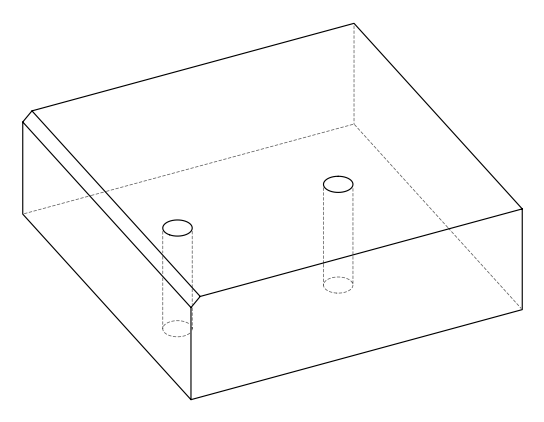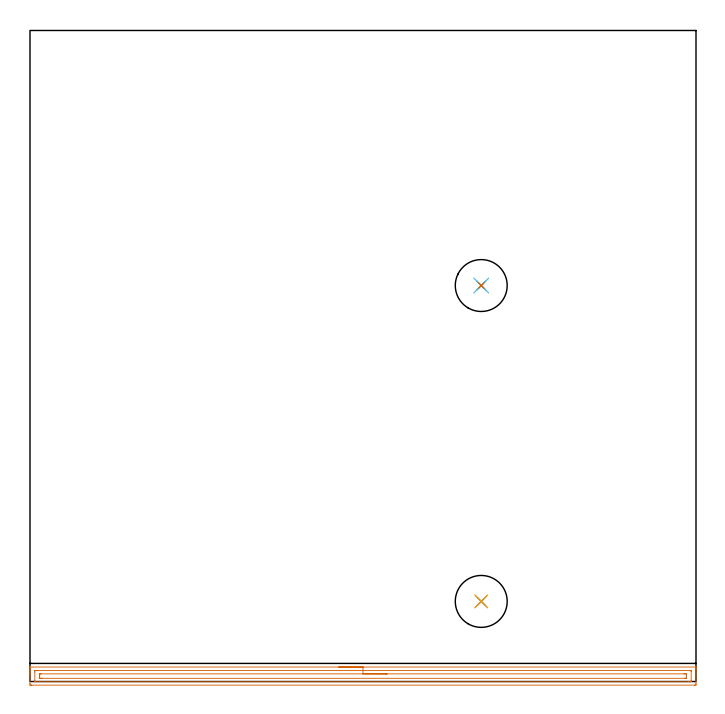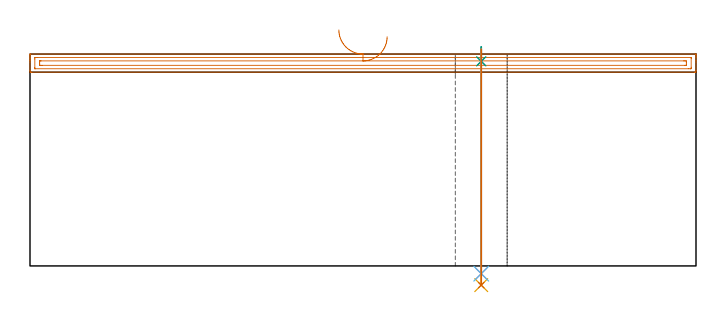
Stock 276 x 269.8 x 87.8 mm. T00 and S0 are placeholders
(PLAN: 7 operations, 5 tool changes, 8.5 min)
(1 AREA_MILL | FG_CHAMFER_SURFACE | UGT0205_001 | 6.83 min | 7770 mm3)
(2 SPOT_DRILL | STEP1HOLE | NXT0321_9005460120000 | 0.05 min | 182 mm3)
(3 SPOT_DRILL_1 | STEP1HOLE_1 | NXT0321_9005460120000 | 0.05 min | 183 mm3)
(4 DRILL_THROUGH_HOLE_INTO_CENTER | STEP1HOLE | NXT0301_065 | 0.37 min | 5944 mm3)
(5 DRILL_TO_ENLARGE_THROUGH_HOLE | STEP1HOLE | UGT0301_052 | 0.39 min | 25726 mm3)
(6 DRILL_THROUGH_HOLE_INTO_CENTER_1 | STEP1HOLE_1 | NXT0301_065 | 0.37 min | 5944 mm3)
(7 DRILL_TO_ENLARGE_THROUGH_HOLE_1 | STEP1HOLE_1 | UGT0301_052 | 0.39 min | 25730 mm3)
(TOOL UGT0205_001 | Chamfer Mill 20 x 3 x 45 deg. | D20 FL50 Z2)
(TOOL NXT0321_9005460120000 | NC Spot Drill, 142deg, 12mm, Carbide, Uncoated | D12 PA142 FL30 Z2)
(TOOL NXT0301_065 | Carbide Drill 9.4mm [860.1-0940-075A1-MM 2214] | D9.4 PA140 FL98 Z2)
(TOOL UGT0301_052 | Twist Drill 21.5 mm | D21.5 PA118 FL150 Z2)
(OP 1 AREA_MILL)
G17 G21 G94 G90
T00 M6
G54
G17 G0 G90 X128. Y6. S1061 M3
G43 Z97.8 H0
G94 G1 X128.038 Z96.928 F250.
X128.152 Z96.063
X128.341 Z95.212
X128.603 Z94.38
X128.937 Z93.574
X129.34 Z92.8
X129.808 Z92.064
X130.34 Z91.372
X130.929 Z90.729
X131.572 Z90.139
X132.264 Z89.608
X133. Z89.14
X133.774 Z88.737
X134.58 Z88.403
X135.412 Z88.141
X136.263 Z87.952
X137.128 Z87.838
X138. Z87.8
X275.848
X275.99 Y6.005 Z87.795
X275.993 Y5.941 Z87.733
X276. Y5.565 Z87.365
Y5.108 Z86.908
Y4.484 Z86.279
Y3.278 Z85.075
Y2.697 Z84.491
X275.999 Y-0.878 Z80.919
X275.997 Y-1.477 Z80.32
X275.993 Y-1.491 Z80.306
X275.398 Y-1.5 Z80.3
X0.731 Y-1.499 Z80.301
X0.602
X0.007 Y-1.491 Z80.306
X0.003 Y-1.477 Z80.32
X0. Y-0.878 Z80.919
Y2.697 Z84.491
Y3.278 Z85.075
Y3.59 Z85.387
Y4.172 Z85.968
Y4.484 Z86.279
Y5.108 Z86.908
Y5.566 Z87.365
X0.007 Y5.941 Z87.733
X0.01 Y6.005 Z87.795
X0.152 Y6. Z87.8
X138.
Y4.586 Z86.386
X273.715 Y4.585 Z86.385
X273.918 Y4.583 Z86.383
X273.974 Y4.58 Z86.38
X273.992 Y4.577 Z86.377
X273.994 Y4.572 Z86.372
X273.998 Y4.539 Z86.339
X273.999 Y4.484 Z86.284
X274. Y4.097 Z85.897
X273.999 Y0.524 Z82.324
X273.992 Y0.016 Z81.816
X273.99 Y-0.074 Z81.726
X273.816 Y-0.081 Z81.719
X273.714 Y-0.084 Z81.716
X273.614 Y-0.085 Z81.715
X272.823 Y-0.086 Z81.714
X2.285 Y-0.085 Z81.715
X2.082 Y-0.083 Z81.717
X2.025 Y-0.08 Z81.72
X2.008 Y-0.077 Z81.723
X2.006 Y-0.072 Z81.728
X2.002 Y-0.039 Z81.761
X2.001 Y0.016 Z81.816
X2. Y0.403 Z82.203
X2.001 Y3.976 Z85.776
X2.008 Y4.484 Z86.284
X2.01 Y4.574 Z86.374
X2.184 Y4.581 Z86.381
X2.286 Y4.584 Z86.384
X2.386 Y4.585 Z86.385
X3.177 Y4.586 Z86.386
X138.
Y3.172 Z84.972
X270.937 Y3.171 Z84.971
X271.356
X271.829 Y3.167 Z84.967
X271.978 Y3.165 Z84.965
X271.992 Y2.868 Z84.668
X271.997 Y2.697 Z84.497
X272. Y2.526 Z84.326
Y1.803 Z83.603
Y1.633 Z83.433
X271.996 Y1.461 Z83.261
X271.99 Y1.349 Z83.149
X271.984 Y1.334 Z83.134
X271.976 Y1.332 Z83.132
X271.948 Y1.33 Z83.13
X271.829 Y1.329 Z83.129
X271.411 Y1.328 Z83.128
X5.063 Y1.329 Z83.129
X4.644
X4.171 Y1.333 Z83.133
X4.022 Y1.335 Z83.135
X4.008 Y1.632 Z83.432
X4.003 Y1.803 Z83.603
X4. Y1.974 Z83.774
Y2.697 Z84.497
Y2.867 Z84.667
X4.004 Y3.039 Z84.839
X4.01 Y3.151 Z84.951
X4.016 Y3.166 Z84.966
X4.024 Y3.168 Z84.968
X4.052 Y3.17 Z84.97
X4.171 Y3.171 Z84.971
X4.589
X138. Y3.172 Z84.972
X138.872 Z85.01
X139.736 Z85.123
X140.588 Z85.312
X141.42 Z85.575
X142.226 Z85.908
X143. Z86.311
X143.736 Z86.78
X144.428 Z87.311
X145.071 Z87.9
X145.66 Z88.544
X146.191 Z89.236
X146.66 Z89.972
X147.063 Z90.745
X147.397 Z91.551
X147.659 Z92.383
X147.848 Z93.235
X147.962 Z94.1
X148. Z94.972
G0 Z97.8
M5
M2
(OP 2 SPOT_DRILL)
G17 G21 G94 G90
T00 M6
G54
G17 G0 G90 X187. Y33.2 S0 M3
G43 Z97.8 H0
G94 G81 G98 Z84.8 F250. R90.8
G80
M5
M2
(OP 3 SPOT_DRILL_1)
G17 G21 G94 G90
T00 M6
G54
G17 G0 G90 X187. Y164.1 S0 M3
G43 Z97.8 H0
G94 G81 G98 Z84.8 F250. R90.8
G80
M5
M2
(OP 4 DRILL_THROUGH_HOLE_INTO_CENTER)
G17 G21 G94 G90
T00 M6
G54
G17 G0 G90 X187. Y33.2 S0 M3
G43 Z97.8 H1
G94 G73 G98 Z-3.211 F250. Q9.101 R89.8
G80
M5
M2
(OP 5 DRILL_TO_ENLARGE_THROUGH_HOLE)
G17 G21 G94 G90
T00 M6
G54
G17 G0 G90 X187. Y33.2 S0 M3
G43 Z97.8 H0
G94 G73 G98 Z-7.959 F250. Q19.152 R89.8
G80
M5
M2
(OP 6 DRILL_THROUGH_HOLE_INTO_CENTER_1)
G17 G21 G94 G90
T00 M6
G54
G17 G0 G90 X187. Y164.1 S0 M3
G43 Z97.8 H1
G94 G73 G98 Z-3.211 F250. Q9.101 R89.8
G80
M5
M2
(OP 7 DRILL_TO_ENLARGE_THROUGH_HOLE_1)
G17 G21 G94 G90
T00 M6
G54
G17 G0 G90 X187. Y164.1 S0 M3
G43 Z97.8 H0
G94 G73 G98 Z-7.959 F250. Q19.152 R89.8
G80
M5
M2
